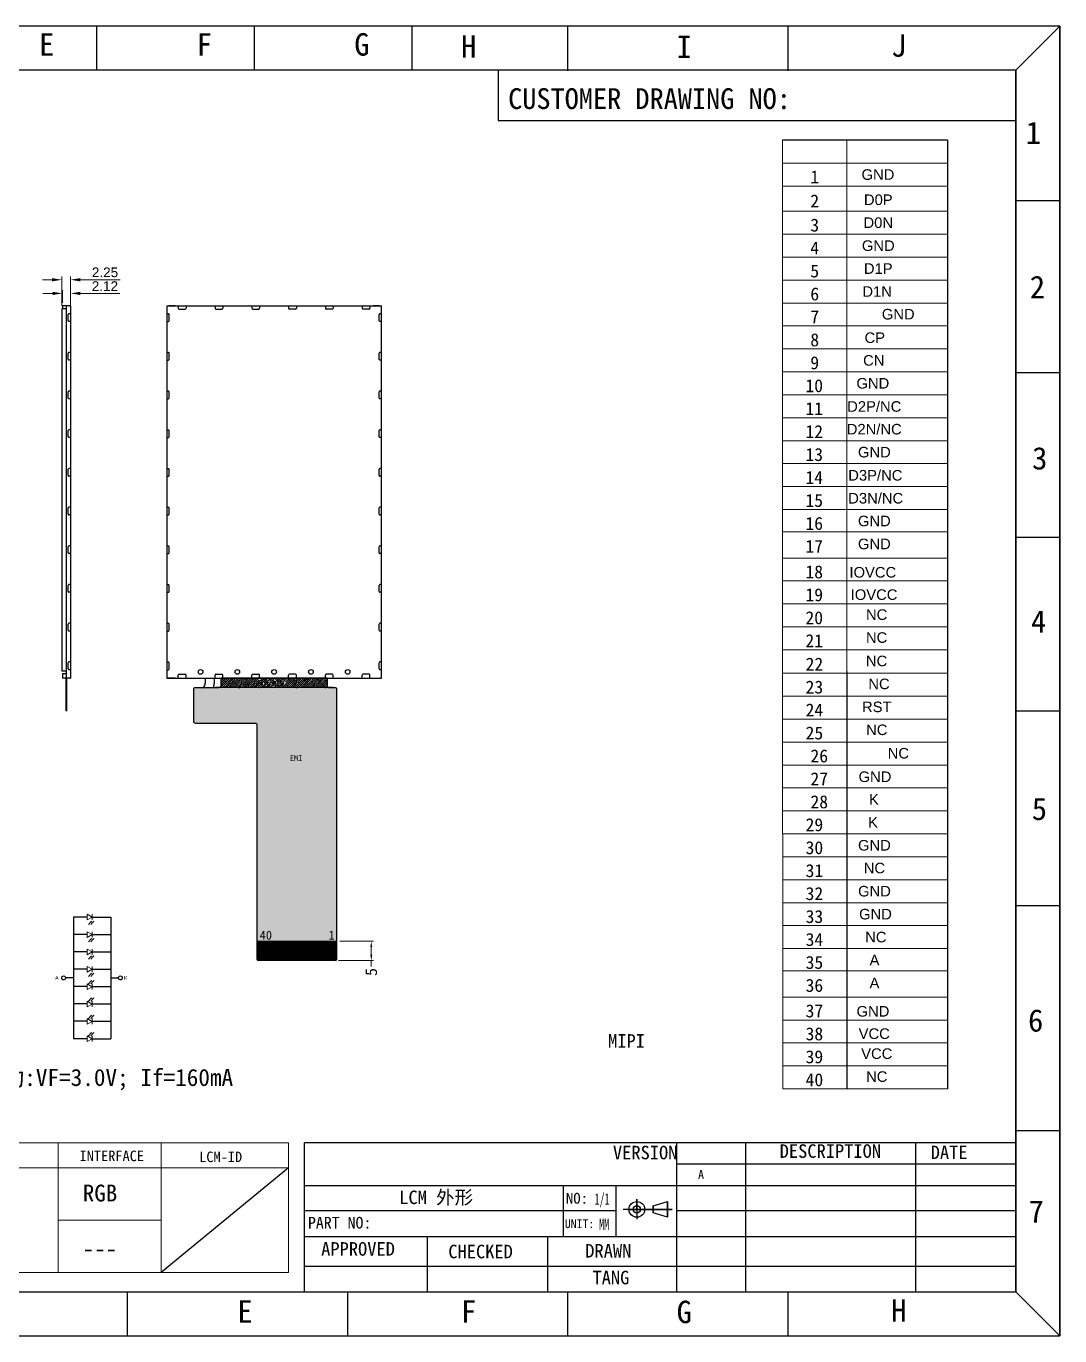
# Model space of a CAD drawing. Header units: millimetres. Extents: x 41784 to 43191, y -4854 to -4504.
# Drawn here: x 42456.4 to 42723.3, y -4846.4 to -4508 of the extents above; entities that cross this region are included whole.
import ezdxf
from ezdxf.enums import TextEntityAlignment as Align

# ---------------------------------------------------------------- set-up
doc = ezdxf.new("R2010")
doc.units = ezdxf.units.MM
doc.header["$MEASUREMENT"] = 0
doc.header["$PDMODE"] = 3
doc.header["$PDSIZE"] = 0.3125
doc.linetypes.add('PHANTOM', pattern=[30.1625, 19.05, -1.5875, 3.175, -1.5875, 3.175, -1.5875])
doc.layers.get('0').update_dxf_attribs({"linetype": 'CONTINUOUS'})
doc.layers.get('Defpoints').update_dxf_attribs({"linetype": 'CONTINUOUS'})
for name, color, linetype in [('DEFAULT_3', 7, 'PHANTOM'), ('FPC', 3, 'CONTINUOUS'), ('Frame', 7, 'CONTINUOUS'), ('ITO', 3, 'CONTINUOUS'), ('LCD-FPC', 30, 'CONTINUOUS')]:
    doc.layers.add(name, color=color, linetype=linetype)
doc.layers.add('DIM', color=4, linetype='CONTINUOUS', lineweight=9)
doc.layers.add('DIM（标注）', color=3, linetype='CONTINUOUS', lineweight=9)
doc.styles.add('Arial', font='arial.ttf', dxfattribs={"height": 2.5})
doc.styles.add('CH', font='', dxfattribs={"height": 2})
doc.styles.get("Standard").update_dxf_attribs({"font": 'simhei.ttf', "height": 3})
doc.styles.add('style2', font='')
doc.styles.add('TXT', font='txt.shx', dxfattribs={"bigfont": 'gbcbig.shx'})
doc.styles.add('宋体', font='', dxfattribs={"height": 3})
doc.styles.add('黑体', font='simhei.ttf', dxfattribs={"width": 0.9})
doc.styles.get('CH').set_extended_font_data('SimSun')
doc.styles.get('style2').set_extended_font_data('SimSun')
doc.styles.get('宋体').set_extended_font_data('SimSun')
doc.dimstyles.new('1.4', dxfattribs={"dimtxt": 2, "dimasz": 1.5, "dimexe": 0.6, "dimexo": 0.8, "dimtad": 0, "dimzin": 9, "dimdsep": 46, "dimtxsty": 'TXT', "dimcen": 0.5, "dimclrd": 3, "dimclre": 3, "dimclrt": 4, "dimazin": 2, "dimtfac": 1, "dimtmove": 0, "dimatfit": 3, "dimfxl": 1, "dimlwd": 13, "dimlwe": 5, "dimarcsym": 0})
doc.dimstyles.new('ISO-25$0', dxfattribs={"dimtxt": 5, "dimasz": 2.5, "dimexe": 0.8, "dimexo": 0.8, "dimtad": 1, "dimzin": 1, "dimdsep": 46, "dimtxsty": 'Arial', "dimcen": 0, "dimclrd": 256, "dimclre": 256, "dimadec": 0, "dimazin": 0, "dimtfac": 1, "dimtofl": 0, "dimtmove": 0, "dimatfit": 3, "dimfxl": 1, "dimtolj": 1, "dimlwd": 13, "dimlwe": 13, "dimarcsym": 0})

# ---------------------------------------------------------------- blocks, each defined once
blk = doc.blocks.new('*D255')
at = {"lineweight": 13}
for p, q in [((42463.22, -4577.06), (42460.72, -4577.06)), ((42465.72, -4579.51), (42465.72, -4576.26)), ((42467.84, -4579.51), (42467.84, -4576.26)), ((42470.34, -4577.06), (42480.6, -4577.06))]:
    blk.add_line(p, q, dxfattribs=at)
for points in [[(42463.22, -4576.65), (42463.22, -4577.48), (42465.72, -4577.06)], [(42470.34, -4576.65), (42470.34, -4577.48), (42467.84, -4577.06)]]:
    blk.add_solid(points)
at = {"layer": 'Defpoints', "color": 0}
for p in [(42467.84, -4577.06), (42465.72, -4580.31), (42467.84, -4580.31)]:
    blk.add_point(p, dxfattribs=at)
at = {"color": 0, "insert": (42476.72, -4575.18), "char_height": 2.5, "attachment_point": 5, "style": 'Arial'}
blk.add_mtext('\\A1;2.12', dxfattribs=at)
blk = doc.blocks.new('*D256')
at = {"lineweight": 13}
for p, q in [((42463.09, -4573.53), (42460.59, -4573.53)), ((42465.59, -4580.25), (42465.59, -4572.73)), ((42467.84, -4580.25), (42467.84, -4572.73)), ((42470.34, -4573.53), (42480.64, -4573.53))]:
    blk.add_line(p, q, dxfattribs=at)
for points in [[(42463.09, -4573.12), (42463.09, -4573.95), (42465.59, -4573.53)], [(42470.34, -4573.12), (42470.34, -4573.95), (42467.84, -4573.53)]]:
    blk.add_solid(points)
at = {"layer": 'Defpoints', "color": 0}
for p in [(42467.84, -4573.53), (42465.59, -4581.05), (42467.84, -4581.05)]:
    blk.add_point(p, dxfattribs=at)
at = {"color": 0, "insert": (42476.74, -4571.63), "char_height": 2.5, "attachment_point": 5, "style": 'Arial'}
blk.add_mtext('\\A1;2.25', dxfattribs=at)
blk = doc.blocks.new('*D259')
at = {"layer": 'Defpoints', "color": 0}
for p in [(42536.57, -4744.48), (42536.27, -4749.48), (42545.51, -4749.48)]:
    blk.add_point(p, dxfattribs=at)
at = {"layer": 'DIM（标注）', "color": 3, "lineweight": 5}
for p, q in [((42537.37, -4744.48), (42546.11, -4744.48)), ((42537.07, -4749.48), (42546.11, -4749.48))]:
    blk.add_line(p, q, dxfattribs=at)
at = {"layer": 'DIM（标注）', "color": 3, "lineweight": 13}
for p, q in [((42545.51, -4745.98), (42545.51, -4747.98)), ((42545.51, -4749.48), (42545.51, -4750.98))]:
    blk.add_line(p, q, dxfattribs=at)
at = {"layer": 'DIM（标注）', "color": 3}
for points in [[(42545.26, -4745.98), (42545.76, -4745.98), (42545.51, -4744.48)], [(42545.26, -4747.98), (42545.76, -4747.98), (42545.51, -4749.48)]]:
    blk.add_solid(points, dxfattribs=at)
at = {"layer": 'DIM（标注）', "color": 4, "insert": (42545.51, -4752.42), "char_height": 3, "attachment_point": 5, "rotation": 90, "style": '宋体'}
blk.add_mtext('5', dxfattribs=at)

msp = doc.modelspace()

# ---------------------------------------------------------------- hatches: boundary and pattern name
at = {"layer": 'DIM（标注）', "true_color": 0x939598}
h = msp.add_hatch(dxfattribs=at)
h.set_pattern_fill('ANSI31', color=252)
h.set_pattern_definition([(45, (37805.03124, -4074.40913), (-0.0883883476, 0.0883883476), [])])
h.paths.add_polyline_path([(42516.067, -4744.482), (42516.067, -4749.182, 0.4142136), (42516.367, -4749.482), (42531.267, -4749.482), (42536.267, -4749.482, 0.4142136), (42536.567, -4749.182), (42536.567, -4744.482)])
at = {"layer": 'ITO'}
h = msp.add_hatch(dxfattribs=at)
h.set_pattern_fill('ANSI35', color=256, scale=3, style=0)
h.set_pattern_definition([(45, (34680.3952, -3266.73634), (-0.530330086, 0.530330086), []), (45, (34680.92556, -3266.73634), (-0.530330086, 0.530330086), [0.9375, -0.1875, 0, -0.1875])])
h.paths.add_polyline_path([(42506.73, -4676.507), (42506.73, -4678.382, -0.4142136), (42506.23, -4678.882), (42534.493, -4678.882, -0.4142136), (42534.093, -4678.482), (42534.093, -4676.507)])
h.paths.add_polyline_path([(42516.297, -4679.237), (42523.755, -4679.237), (42523.755, -4676.279), (42516.297, -4676.279)], flags=9)
at = {"layer": 'ITO', "true_color": 0x939598}
h = msp.add_hatch(dxfattribs=at)
h.set_pattern_fill('ANSI33', color=252, scale=3, style=0)
h.set_pattern_definition([(45, (34680.3952, -3266.73634), (-0.530330086, 0.530330086), []), (45, (34680.92556, -3266.73634), (-0.530330086, 0.530330086), [0.375, -0.1875])])
h.paths.add_polyline_path([(42516.067, -4749.182, 0.4142136), (42516.367, -4749.482), (42536.267, -4749.482, 0.4142136), (42536.567, -4749.182), (42536.567, -4679.282, 0.4142136), (42536.167, -4678.882), (42534.493, -4678.882), (42505.167, -4678.882), (42500.157, -4678.882, 0.4142136), (42499.657, -4679.382), (42499.657, -4687.682, 0.4142136), (42500.157, -4688.182), (42515.667, -4688.182, -0.4142136), (42516.067, -4688.582)])
h.paths.add_polyline_path([(42524.129, -4698.269), (42528.086, -4698.269), (42528.086, -4696.108), (42524.129, -4696.108)], flags=24)
h.paths.add_polyline_path([(42516.121, -4744.666), (42520.622, -4744.666), (42520.622, -4741.154), (42516.121, -4741.154)], flags=24)
h.paths.add_polyline_path([(42533.937, -4744.627), (42536.72, -4744.627), (42536.72, -4741.271), (42533.937, -4741.271)], flags=9)

# ---------------------------------------------------------------- linework, layer by layer
at = {"color": 0}
for p, q in [((42723.337, -4508.012), (42259.687, -4508.012)), ((42596.232, -4508.012), (42596.232, -4519.533)), ((42653.126, -4508.012), (42653.126, -4519.533)), ((42711.958, -4519.391), (42723.337, -4508.012)), ((42723.337, -4508.012), (42711.958, -4519.391)), ((42723.337, -4508.012), (42723.337, -4846.439)), ((42711.958, -4519.391), (42271.066, -4519.391)), ((42711.958, -4835.06), (42711.958, -4519.391)), ((42711.958, -4519.391), (42711.958, -4835.06)), ((42723.337, -4553.138), (42711.958, -4553.138)), ((42723.337, -4597.626), (42711.958, -4597.626)), ((42723.337, -4640.121), (42711.958, -4640.121)), ((42723.337, -4685.052), (42711.958, -4685.052)), ((42723.337, -4735.357), (42711.958, -4735.357)), ((42711.958, -4793.378), (42723.337, -4793.378)), ((42528.265, -4835.031), (42528.265, -4796.561)), ((42711.958, -4796.561), (42528.265, -4796.561)), ((42624.311, -4796.561), (42624.311, -4835.031)), ((42642.141, -4796.561), (42642.141, -4835.031)), ((42686.16, -4835.031), (42686.16, -4796.561)), ((42711.958, -4802.072), (42624.311, -4802.072)), ((42528.265, -4807.571), (42711.958, -4807.571)), ((42595.054, -4807.574), (42595.054, -4820.776)), ((42608.746, -4820.776), (42608.746, -4807.574)), ((42608.746, -4814.175), (42528.265, -4814.175)), ((42711.958, -4814.175), (42624.311, -4814.175)), ((42528.265, -4820.776), (42711.958, -4820.776)), ((42560.04, -4835.031), (42560.04, -4820.776)), ((42591.124, -4835.031), (42591.124, -4820.776)), ((42528.265, -4828.414), (42711.958, -4828.414)), ((42271.066, -4835.06), (42711.958, -4835.06)), ((42482.444, -4835.06), (42482.444, -4846.439)), ((42539.338, -4835.06), (42539.338, -4846.439)), ((42596.232, -4835.06), (42596.232, -4846.439)), ((42653.126, -4835.06), (42653.126, -4846.439)), ((42723.337, -4846.439), (42711.958, -4835.06)), ((42711.958, -4835.06), (42723.337, -4846.439)), ((42259.687, -4846.439), (42723.337, -4846.439))]:
    msp.add_line(p, q, dxfattribs=at)
at = {"color": 0, "linetype": 'ByBlock'}
for p, q in [((42474.55, -4508.012), (42474.55, -4519.391)), ((42515.247, -4508.012), (42515.247, -4519.391)), ((42555.944, -4508.012), (42555.944, -4519.391))]:
    msp.add_line(p, q, dxfattribs=at)
at = {"linetype": 'ByBlock'}
for p, q in [((42723.337, -4846.439), (42723.337, -4508.012)), ((42524.107, -4803.044), (42491.278, -4830.121))]:
    msp.add_line(p, q, dxfattribs=at)
at = {"color": 3}
for p, q in [((42466.687, -4581.054), (42465.587, -4581.054)), ((42465.587, -4581.054), (42465.587, -4674.556)), ((42465.587, -4674.556), (42466.687, -4674.556)), ((42614.105, -4811.14), (42614.105, -4816.281)), ((42614.105, -4813.766), (42614.105, -4811.14)), ((42618.294, -4812.871), (42622.002, -4811.742)), ((42618.294, -4812.871), (42622.002, -4811.742)), ((42622.002, -4815.79), (42622.002, -4811.742)), ((42622.002, -4811.742), (42622.002, -4815.79)), ((42622.002, -4811.975), (42622.002, -4815.557)), ((42622.002, -4811.975), (42622.002, -4815.79)), ((42623.187, -4813.766), (42610.549, -4813.766)), ((42611.649, -4813.766), (42623.187, -4813.766)), ((42618.294, -4812.871), (42618.294, -4814.662)), ((42618.294, -4814.662), (42618.294, -4812.871)), ((42618.294, -4814.662), (42618.294, -4812.871)), ((42622.002, -4815.79), (42618.294, -4814.662)), ((42622.002, -4815.79), (42618.294, -4814.662))]:
    msp.add_line(p, q, dxfattribs=at)
at = {"color": 7, "linetype": 'Continuous'}
msp.add_line((42547.637, -4580.312), (42545.987, -4580.312), dxfattribs=at)
for p, q in [((42494.847, -4676.482), (42492.697, -4676.482)), ((42528.265, -4835.031), (42528.265, -4796.561))]:
    msp.add_line(p, q)
at = {"color": 0, "linetype": 'Continuous'}
for p, q in [((42502.697, -4677.473), (42502.697, -4676.482)), ((42502.697, -4677.473), (42502.697, -4676.482)), ((42504.997, -4677.473), (42504.997, -4676.482)), ((42504.997, -4677.473), (42504.997, -4676.482))]:
    msp.add_line(p, q, dxfattribs=at)
at = {"color": 2, "linetype": 'Continuous'}
for p, q in [((42502.697, -4677.473), (42502.697, -4676.482)), ((42504.997, -4677.473), (42504.997, -4676.482))]:
    msp.add_line(p, q, dxfattribs=at)
at = {"color": 1}
for p, q in [((42468.615, -4738.253), (42468.615, -4769.655)), ((42472.127, -4738.253), (42468.615, -4738.253)), ((42473.461, -4738.253), (42478.229, -4738.253)), ((42478.229, -4738.253), (42478.229, -4769.655)), ((42472.127, -4742.739), (42468.615, -4742.739)), ((42473.461, -4742.739), (42478.229, -4742.739)), ((42472.127, -4747.225), (42468.615, -4747.225)), ((42473.461, -4747.225), (42478.229, -4747.225)), ((42468.615, -4753.954), (42466.548, -4753.954)), ((42472.127, -4751.711), (42468.615, -4751.711)), ((42473.461, -4751.711), (42478.229, -4751.711)), ((42478.229, -4753.954), (42480.211, -4753.954)), ((42472.127, -4756.197), (42468.615, -4756.197)), ((42473.386, -4756.197), (42478.229, -4756.197)), ((42472.127, -4760.683), (42468.615, -4760.683)), ((42473.422, -4760.683), (42478.229, -4760.683)), ((42472.127, -4765.169), (42468.615, -4765.169)), ((42473.422, -4765.169), (42478.229, -4765.169)), ((42472.127, -4769.655), (42468.615, -4769.655)), ((42473.422, -4769.655), (42478.229, -4769.655))]:
    msp.add_line(p, q, dxfattribs=at)
at = {"color": 0}
msp.add_lwpolyline([(42711.958, -4519.391), (42578.321, -4519.391), (42578.321, -4532.401), (42711.958, -4532.401)], close=True, dxfattribs=at)
at = {"color": 7, "lineweight": 0}
msp.add_lwpolyline([(42711.958, -4548.175), (42711.958, -4720.279)], dxfattribs=at)
at = {"color": 1, "lineweight": 5}
for points in [[(42472.127, -4737.522), (42472.127, -4738.985)], [(42473.422, -4738.274), (42472.127, -4737.522)], [(42473.422, -4737.522), (42473.422, -4738.985)], [(42473.422, -4738.274), (42472.127, -4738.985)], [(42473.088, -4739.46), (42472.461, -4740.129)], [(42473.088, -4739.46), (42473.255, -4739.293), (42473.13, -4739.544), (42473.088, -4739.46), (42473.255, -4739.293)], [(42473.673, -4739.46), (42473.088, -4740.129)], [(42473.673, -4739.46), (42473.84, -4739.293), (42473.757, -4739.544), (42473.673, -4739.46), (42473.84, -4739.293)], [(42472.127, -4742.008), (42472.127, -4743.471)], [(42473.422, -4742.76), (42472.127, -4742.008)], [(42473.422, -4742.76), (42472.127, -4743.471)], [(42473.088, -4743.946), (42472.461, -4744.615)], [(42473.088, -4743.946), (42473.255, -4743.779), (42473.13, -4744.03), (42473.088, -4743.946), (42473.255, -4743.779)], [(42473.673, -4743.946), (42473.088, -4744.615)], [(42473.422, -4742.008), (42473.422, -4743.471)], [(42473.673, -4743.946), (42473.84, -4743.779), (42473.757, -4744.03), (42473.673, -4743.946), (42473.84, -4743.779)], [(42472.127, -4746.494), (42472.127, -4747.957)], [(42473.422, -4747.246), (42472.127, -4746.494)], [(42473.422, -4747.246), (42472.127, -4747.957)], [(42473.422, -4746.494), (42473.422, -4747.957)], [(42472.127, -4750.98), (42472.127, -4752.442)], [(42473.422, -4751.732), (42472.127, -4750.98)], [(42473.088, -4748.432), (42472.461, -4749.101)], [(42473.088, -4748.432), (42473.255, -4748.265), (42473.13, -4748.516), (42473.088, -4748.432), (42473.255, -4748.265)], [(42473.673, -4748.432), (42473.088, -4749.101)], [(42473.422, -4750.98), (42473.422, -4752.442)], [(42473.673, -4748.432), (42473.84, -4748.265), (42473.757, -4748.516), (42473.673, -4748.432), (42473.84, -4748.265)], [(42473.422, -4751.732), (42472.127, -4752.442)], [(42473.088, -4752.918), (42472.461, -4753.587)], [(42473.088, -4754.797), (42472.461, -4755.466)], [(42473.088, -4752.918), (42473.255, -4752.751), (42473.13, -4753.002), (42473.088, -4752.918), (42473.255, -4752.751)], [(42473.673, -4752.918), (42473.088, -4753.587)], [(42473.088, -4754.797), (42473.255, -4754.63), (42473.13, -4754.88), (42473.088, -4754.797), (42473.255, -4754.63)], [(42473.673, -4754.797), (42473.088, -4755.466)], [(42473.673, -4752.918), (42473.84, -4752.751), (42473.757, -4753.002), (42473.673, -4752.918), (42473.84, -4752.751)], [(42473.673, -4754.797), (42473.84, -4754.63), (42473.757, -4754.88), (42473.673, -4754.797), (42473.84, -4754.63)], [(42472.127, -4755.466), (42472.127, -4756.928)], [(42473.422, -4756.218), (42472.127, -4755.466)], [(42473.422, -4756.218), (42472.127, -4756.928)], [(42473.422, -4755.466), (42473.422, -4756.928)], [(42472.127, -4759.952), (42472.127, -4761.414)], [(42473.422, -4760.704), (42472.127, -4759.952)], [(42473.422, -4760.704), (42472.127, -4761.414)], [(42473.088, -4759.283), (42472.461, -4759.952)], [(42473.088, -4759.283), (42473.255, -4759.116), (42473.13, -4759.366), (42473.088, -4759.283), (42473.255, -4759.116)], [(42473.673, -4759.283), (42473.088, -4759.952)], [(42473.422, -4759.952), (42473.422, -4761.414)], [(42473.673, -4759.283), (42473.84, -4759.116), (42473.757, -4759.366), (42473.673, -4759.283), (42473.84, -4759.116)], [(42472.127, -4764.437), (42472.127, -4765.9)], [(42473.422, -4765.19), (42472.127, -4764.437)], [(42473.088, -4763.769), (42472.461, -4764.437)], [(42473.088, -4763.769), (42473.255, -4763.602), (42473.13, -4763.852), (42473.088, -4763.769), (42473.255, -4763.602)], [(42473.673, -4763.769), (42473.088, -4764.437)], [(42473.422, -4764.437), (42473.422, -4765.9)], [(42473.673, -4763.769), (42473.84, -4763.602), (42473.757, -4763.852), (42473.673, -4763.769), (42473.84, -4763.602)], [(42473.422, -4765.19), (42472.127, -4765.9)], [(42473.088, -4768.255), (42472.461, -4768.923)], [(42473.088, -4768.255), (42473.255, -4768.088), (42473.13, -4768.338), (42473.088, -4768.255), (42473.255, -4768.088)], [(42473.673, -4768.255), (42473.088, -4768.923)], [(42473.673, -4768.255), (42473.84, -4768.088), (42473.757, -4768.338), (42473.673, -4768.255), (42473.84, -4768.088)], [(42472.127, -4768.923), (42472.127, -4770.386)], [(42473.422, -4769.676), (42472.127, -4768.923)], [(42473.422, -4769.676), (42472.127, -4770.386)], [(42473.422, -4768.923), (42473.422, -4770.386)]]:
    msp.add_lwpolyline(points, dxfattribs=at)
at = {"color": 1}
for centre in [(42466.048, -4753.954), (42480.711, -4753.954)]:
    msp.add_circle(centre, 0.5, dxfattribs=at)
at = {"color": 3}
for radius in [2.024, 0.959]:
    msp.add_circle((42614.105, -4813.766), radius, dxfattribs=at)
at = {"color": 2}
for radius, start, end in [(2, 308.265, 0), (2, 329.68401, 0), (2, 329.68401, 0), (4.3, 340.86379, 0), (4.3, 346.42065, 360), (4.3, 346.42065, 360)]:
    msp.add_arc((42500.697, -4677.473), radius, start, end, dxfattribs=at)
at = {"color": 0}
for radius, start, end in [(2, 308.265, 0), (2, 329.68401, 0), (2, 329.68401, 0), (4.3, 340.86379, 0), (4.3, 346.42065, 360), (4.3, 346.42065, 360)]:
    msp.add_arc((42500.697, -4677.473), radius, start, end, dxfattribs=at)
at = {"layer": 'DEFAULT_3', "color": 7, "linetype": 'ByBlock'}
for p, q in [((42465.717, -4580.312), (42465.717, -4580.982)), ((42465.717, -4675.282), (42465.717, -4676.482))]:
    msp.add_line(p, q, dxfattribs=at)
at = {"layer": 'DEFAULT_3', "linetype": 'ByBlock'}
for p, q in [((42467.657, -4580.312), (42465.717, -4580.312)), ((42465.717, -4580.982), (42466.687, -4580.982)), ((42465.717, -4675.282), (42466.687, -4675.282)), ((42467.657, -4676.482), (42465.717, -4676.482))]:
    msp.add_line(p, q, dxfattribs=at)
at = {"layer": 'DEFAULT_3', "color": 5, "linetype": 'ByBlock'}
for p, q in [((42466.687, -4580.312), (42466.687, -4676.482)), ((42467.657, -4580.312), (42467.837, -4580.312)), ((42467.837, -4580.312), (42467.837, -4676.482)), ((42492.697, -4580.312), (42492.697, -4676.482)), ((42492.697, -4580.312), (42548.137, -4580.312)), ((42494.847, -4580.312), (42493.197, -4580.312)), ((42548.137, -4676.482), (42548.137, -4580.312)), ((42467.657, -4676.482), (42467.837, -4676.482)), ((42492.697, -4676.482), (42548.137, -4676.482))]:
    msp.add_line(p, q, dxfattribs=at)
at = {"layer": 'DEFAULT_3', "color": 2, "linetype": 'ByBlock'}
for p, q in [((42495.667, -4580.312), (42495.667, -4580.912)), ((42495.867, -4581.112), (42497.467, -4581.112)), ((42497.667, -4580.312), (42497.667, -4580.912)), ((42505.167, -4580.312), (42505.167, -4580.912)), ((42505.367, -4581.112), (42506.967, -4581.112)), ((42507.167, -4580.312), (42507.167, -4580.912)), ((42514.667, -4580.312), (42514.667, -4580.912)), ((42514.867, -4581.112), (42516.467, -4581.112)), ((42516.667, -4580.312), (42516.667, -4580.912)), ((42524.167, -4580.312), (42524.167, -4580.912)), ((42525.967, -4581.112), (42524.367, -4581.112)), ((42526.167, -4580.312), (42526.167, -4580.912)), ((42533.667, -4580.312), (42533.667, -4580.912)), ((42535.467, -4581.112), (42533.867, -4581.112)), ((42535.667, -4580.312), (42535.667, -4580.912)), ((42543.167, -4580.312), (42543.167, -4580.912)), ((42544.967, -4581.112), (42543.367, -4581.112)), ((42545.167, -4580.312), (42545.167, -4580.912)), ((42467.237, -4584.112), (42467.237, -4582.512)), ((42467.837, -4582.312), (42467.437, -4582.312)), ((42467.837, -4584.312), (42467.437, -4584.312)), ((42492.697, -4582.312), (42493.097, -4582.312)), ((42492.697, -4584.312), (42493.097, -4584.312)), ((42493.297, -4584.112), (42493.297, -4582.512)), ((42547.537, -4584.112), (42547.537, -4582.512)), ((42548.137, -4582.312), (42547.737, -4582.312)), ((42548.137, -4584.312), (42547.737, -4584.312)), ((42467.837, -4592.312), (42467.437, -4592.312)), ((42492.697, -4592.312), (42493.097, -4592.312)), ((42548.137, -4592.312), (42547.737, -4592.312)), ((42467.237, -4594.112), (42467.237, -4592.512)), ((42467.837, -4594.312), (42467.437, -4594.312)), ((42492.697, -4594.312), (42493.097, -4594.312)), ((42493.297, -4594.112), (42493.297, -4592.512)), ((42547.537, -4594.112), (42547.537, -4592.512)), ((42548.137, -4594.312), (42547.737, -4594.312)), ((42467.237, -4604.112), (42467.237, -4602.512)), ((42467.837, -4602.312), (42467.437, -4602.312)), ((42492.697, -4602.312), (42493.097, -4602.312)), ((42493.297, -4604.112), (42493.297, -4602.512)), ((42547.537, -4604.112), (42547.537, -4602.512)), ((42548.137, -4602.312), (42547.737, -4602.312)), ((42467.837, -4604.312), (42467.437, -4604.312)), ((42492.697, -4604.312), (42493.097, -4604.312)), ((42548.137, -4604.312), (42547.737, -4604.312)), ((42467.237, -4614.112), (42467.237, -4612.512)), ((42467.837, -4612.312), (42467.437, -4612.312)), ((42492.697, -4612.312), (42493.097, -4612.312)), ((42493.297, -4614.112), (42493.297, -4612.512)), ((42547.537, -4614.112), (42547.537, -4612.512)), ((42548.137, -4612.312), (42547.737, -4612.312)), ((42467.837, -4614.312), (42467.437, -4614.312)), ((42492.697, -4614.312), (42493.097, -4614.312)), ((42548.137, -4614.312), (42547.737, -4614.312)), ((42467.237, -4624.112), (42467.237, -4622.512)), ((42467.837, -4622.312), (42467.437, -4622.312)), ((42492.697, -4622.312), (42493.097, -4622.312)), ((42493.297, -4624.112), (42493.297, -4622.512)), ((42547.537, -4624.112), (42547.537, -4622.512)), ((42548.137, -4622.312), (42547.737, -4622.312)), ((42467.837, -4624.312), (42467.437, -4624.312)), ((42492.697, -4624.312), (42493.097, -4624.312)), ((42548.137, -4624.312), (42547.737, -4624.312)), ((42467.237, -4634.112), (42467.237, -4632.512)), ((42467.837, -4632.312), (42467.437, -4632.312)), ((42492.697, -4632.312), (42493.097, -4632.312)), ((42493.297, -4634.112), (42493.297, -4632.512)), ((42547.537, -4634.112), (42547.537, -4632.512)), ((42548.137, -4632.312), (42547.737, -4632.312)), ((42467.837, -4634.312), (42467.437, -4634.312)), ((42492.697, -4634.312), (42493.097, -4634.312)), ((42548.137, -4634.312), (42547.737, -4634.312)), ((42467.237, -4644.112), (42467.237, -4642.512)), ((42467.837, -4642.312), (42467.437, -4642.312)), ((42492.697, -4642.312), (42493.097, -4642.312)), ((42493.297, -4644.112), (42493.297, -4642.512)), ((42547.537, -4644.112), (42547.537, -4642.512)), ((42548.137, -4642.312), (42547.737, -4642.312)), ((42467.837, -4644.312), (42467.437, -4644.312)), ((42492.697, -4644.312), (42493.097, -4644.312)), ((42548.137, -4644.312), (42547.737, -4644.312)), ((42467.237, -4654.112), (42467.237, -4652.512)), ((42467.837, -4652.312), (42467.437, -4652.312)), ((42492.697, -4652.312), (42493.097, -4652.312)), ((42493.297, -4654.112), (42493.297, -4652.512)), ((42547.537, -4654.112), (42547.537, -4652.512)), ((42548.137, -4652.312), (42547.737, -4652.312)), ((42467.837, -4654.312), (42467.437, -4654.312)), ((42492.697, -4654.312), (42493.097, -4654.312)), ((42548.137, -4654.312), (42547.737, -4654.312)), ((42467.237, -4664.112), (42467.237, -4662.512)), ((42467.837, -4662.312), (42467.437, -4662.312)), ((42492.697, -4662.312), (42493.097, -4662.312)), ((42493.297, -4664.112), (42493.297, -4662.512)), ((42547.537, -4664.112), (42547.537, -4662.512)), ((42548.137, -4662.312), (42547.737, -4662.312)), ((42467.837, -4664.312), (42467.437, -4664.312)), ((42492.697, -4664.312), (42493.097, -4664.312)), ((42548.137, -4664.312), (42547.737, -4664.312)), ((42467.237, -4674.112), (42467.237, -4672.512)), ((42467.837, -4672.312), (42467.437, -4672.312)), ((42492.697, -4672.312), (42493.097, -4672.312)), ((42493.297, -4674.112), (42493.297, -4672.512)), ((42547.537, -4674.112), (42547.537, -4672.512)), ((42548.137, -4672.312), (42547.737, -4672.312)), ((42467.837, -4674.312), (42467.437, -4674.312)), ((42492.697, -4674.312), (42493.097, -4674.312)), ((42495.667, -4676.482), (42495.667, -4675.682)), ((42495.867, -4675.482), (42497.467, -4675.482)), ((42497.667, -4676.482), (42497.667, -4675.682)), ((42505.167, -4676.482), (42505.167, -4675.682)), ((42505.367, -4675.482), (42506.967, -4675.482)), ((42507.167, -4676.482), (42507.167, -4675.682)), ((42514.667, -4676.482), (42514.667, -4675.682)), ((42514.867, -4675.482), (42516.467, -4675.482)), ((42516.667, -4676.482), (42516.667, -4675.682)), ((42524.167, -4676.482), (42524.167, -4675.682)), ((42525.967, -4675.482), (42524.367, -4675.482)), ((42526.167, -4676.482), (42526.167, -4675.682)), ((42533.667, -4676.482), (42533.667, -4675.682)), ((42535.467, -4675.482), (42533.867, -4675.482)), ((42535.667, -4676.482), (42535.667, -4675.682)), ((42543.167, -4676.482), (42543.167, -4675.682)), ((42544.967, -4675.482), (42543.367, -4675.482)), ((42545.167, -4676.482), (42545.167, -4675.682)), ((42548.137, -4674.312), (42547.737, -4674.312))]:
    msp.add_line(p, q, dxfattribs=at)
for centre in [(42501.417, -4674.882), (42510.917, -4674.882), (42520.417, -4674.882), (42529.917, -4674.882), (42539.417, -4674.882)]:
    msp.add_circle(centre, 0.6, dxfattribs=at)
for centre, start, end in [((42495.867, -4580.912), 180, 270), ((42497.467, -4580.912), 270, 0), ((42505.367, -4580.912), 180, 270), ((42506.967, -4580.912), 270, 0), ((42514.867, -4580.912), 180, 270), ((42516.467, -4580.912), 270, 0), ((42524.367, -4580.912), 180, 270), ((42525.967, -4580.912), 270, 0), ((42533.867, -4580.912), 180, 270), ((42535.467, -4580.912), 270, 0), ((42543.367, -4580.912), 180, 270), ((42544.967, -4580.912), 270, 0), ((42467.437, -4582.512), 90, 180), ((42467.437, -4584.112), 180, 270), ((42493.097, -4582.512), 0, 90), ((42493.097, -4584.112), 270, 0), ((42547.737, -4582.512), 90, 180), ((42547.737, -4584.112), 180, 270), ((42467.437, -4592.512), 90, 180), ((42493.097, -4592.512), 0, 90), ((42547.737, -4592.512), 90, 180), ((42467.437, -4594.112), 180, 270), ((42493.097, -4594.112), 270, 0), ((42547.737, -4594.112), 180, 270), ((42467.437, -4602.512), 90, 180), ((42493.097, -4602.512), 0, 90), ((42547.737, -4602.512), 90, 180), ((42467.437, -4604.112), 180, 270), ((42493.097, -4604.112), 270, 0), ((42547.737, -4604.112), 180, 270), ((42467.437, -4612.512), 90, 180), ((42493.097, -4612.512), 0, 90), ((42547.737, -4612.512), 90, 180), ((42467.437, -4614.112), 180, 270), ((42493.097, -4614.112), 270, 0), ((42547.737, -4614.112), 180, 270), ((42467.437, -4622.512), 90, 180), ((42493.097, -4622.512), 0, 90), ((42547.737, -4622.512), 90, 180), ((42467.437, -4624.112), 180, 270), ((42493.097, -4624.112), 270, 0), ((42547.737, -4624.112), 180, 270), ((42467.437, -4632.512), 90, 180), ((42493.097, -4632.512), 0, 90), ((42547.737, -4632.512), 90, 180), ((42467.437, -4634.112), 180, 270), ((42493.097, -4634.112), 270, 0), ((42547.737, -4634.112), 180, 270), ((42467.437, -4642.512), 90, 180), ((42493.097, -4642.512), 0, 90), ((42547.737, -4642.512), 90, 180), ((42467.437, -4644.112), 180, 270), ((42493.097, -4644.112), 270, 0), ((42547.737, -4644.112), 180, 270), ((42467.437, -4652.512), 90, 180), ((42493.097, -4652.512), 0, 90), ((42547.737, -4652.512), 90, 180), ((42467.437, -4654.112), 180, 270), ((42493.097, -4654.112), 270, 0), ((42547.737, -4654.112), 180, 270), ((42467.437, -4662.512), 90, 180), ((42493.097, -4662.512), 0, 90), ((42547.737, -4662.512), 90, 180), ((42467.437, -4664.112), 180, 270), ((42493.097, -4664.112), 270, 0), ((42547.737, -4664.112), 180, 270), ((42467.437, -4672.512), 90, 180), ((42493.097, -4672.512), 0, 90), ((42547.737, -4672.512), 90, 180), ((42467.437, -4674.112), 180, 270), ((42493.097, -4674.112), 270, 0), ((42495.867, -4675.682), 90, 180), ((42497.467, -4675.682), 360, 90), ((42505.367, -4675.682), 90, 180), ((42506.967, -4675.682), 360, 90), ((42514.867, -4675.682), 90, 180), ((42516.467, -4675.682), 360, 90), ((42524.367, -4675.682), 90, 180), ((42525.967, -4675.682), 360, 90), ((42533.867, -4675.682), 90, 180), ((42535.467, -4675.682), 360, 90), ((42543.367, -4675.682), 90, 180), ((42544.967, -4675.682), 360, 90), ((42547.737, -4674.112), 180, 270)]:
    msp.add_arc(centre, 0.2, start, end, dxfattribs=at)
at = {"layer": 'DIM'}
for p, q in [((42413.407, -4796.536), (42524.107, -4796.536)), ((42464.612, -4796.536), (42464.612, -4830.121)), ((42491.278, -4796.536), (42491.278, -4830.121)), ((42524.107, -4830.121), (42524.107, -4796.536)), ((42413.407, -4803.044), (42491.278, -4803.044)), ((42491.278, -4803.044), (42524.107, -4803.044)), ((42464.612, -4816.598), (42491.278, -4816.598)), ((42413.407, -4830.121), (42524.107, -4830.121))]:
    msp.add_line(p, q, dxfattribs=at)
at = {"layer": 'DIM（标注）'}
msp.add_line((42516.067, -4744.482), (42536.567, -4744.482), dxfattribs=at)
at = {"layer": 'FPC'}
msp.add_line((42466.693, -4684.91), (42466.829, -4684.91), dxfattribs=at)
for points in [[(42466.693, -4684.91), (42466.695, -4676.482)], [(42466.829, -4676.482), (42466.829, -4684.91)]]:
    msp.add_lwpolyline(points, dxfattribs=at)
at = {"layer": 'FPC', "color": 30}
msp.add_lwpolyline([(42534.093, -4676.482), (42534.093, -4678.482, 0.4142136), (42534.493, -4678.882), (42536.167, -4678.882, -0.4142136), (42536.567, -4679.282), (42536.567, -4749.182, -0.4142136), (42536.267, -4749.482), (42516.367, -4749.482, -0.4142136), (42516.067, -4749.182), (42516.067, -4688.582, 0.4142136), (42515.667, -4688.182), (42500.157, -4688.182, -0.4142136), (42499.657, -4687.682), (42499.657, -4679.382, -0.4142136), (42500.157, -4678.882), (42506.23, -4678.882, 0.4142136), (42506.73, -4678.382), (42506.73, -4676.482)], format="xyb", dxfattribs=at)
at = {"layer": 'FPC', "color": 30, "true_color": 0xf26722}
msp.add_arc((42536.267, -4749.182), 0.3, 270, 0, dxfattribs=at)
msp.add_arc((42536.267, -4749.182), 0.3, 270, 0, dxfattribs=at)
msp.add_arc((42536.267, -4749.182), 0.3, 270, 0, dxfattribs=at)
msp.add_arc((42536.267, -4749.182), 0.3, 270, 0, dxfattribs=at)
msp.add_arc((42536.267, -4749.182), 0.3, 270, 0, dxfattribs=at)
msp.add_arc((42536.267, -4749.182), 0.3, 270, 0, dxfattribs=at)
msp.add_arc((42536.267, -4749.182), 0.3, 270, 0, dxfattribs=at)
msp.add_arc((42536.267, -4749.182), 0.3, 270, 0, dxfattribs=at)
at = {"layer": 'Frame', "color": 3, "lineweight": 13}
for p, q in [((42651.712, -4645.448), (42694.289, -4645.448)), ((42651.751, -4758.903), (42694.328, -4758.903))]:
    msp.add_line(p, q, dxfattribs=at)
for points in [[(42651.712, -4537.459), (42651.751, -4693.004)], [(42668.334, -4537.459), (42668.334, -4669.167)], [(42651.712, -4543.388), (42694.289, -4543.388)], [(42651.712, -4549.318), (42694.289, -4549.318)], [(42651.712, -4555.831), (42694.289, -4555.831)], [(42651.712, -4561.76), (42694.289, -4561.76)], [(42668.373, -4561.296), (42668.373, -4693.004)], [(42651.712, -4567.69), (42694.289, -4567.69)], [(42651.712, -4573.62), (42694.289, -4573.62)], [(42651.712, -4579.549), (42694.289, -4579.549)], [(42651.712, -4585.479), (42694.289, -4585.479)], [(42651.712, -4591.408), (42694.289, -4591.408)], [(42651.712, -4597.338), (42694.289, -4597.338)], [(42651.712, -4603.268), (42694.289, -4603.268)], [(42651.712, -4609.197), (42694.289, -4609.197)], [(42651.712, -4615.127), (42694.289, -4615.127)], [(42651.712, -4621.056), (42694.289, -4621.056)], [(42651.712, -4626.986), (42694.289, -4626.986)], [(42651.712, -4632.916), (42694.289, -4632.916)], [(42651.712, -4638.651), (42694.289, -4638.651)], [(42652.265, -4645.448), (42694.289, -4645.448)], [(42651.712, -4651.378), (42694.289, -4651.378)], [(42651.751, -4650.913), (42651.784, -4782.622)], [(42668.373, -4650.913), (42668.373, -4782.622)], [(42651.712, -4657.308), (42694.289, -4657.308)], [(42651.712, -4663.237), (42694.289, -4663.237)], [(42651.712, -4669.167), (42694.289, -4669.167)], [(42651.751, -4675.215), (42694.328, -4675.215)], [(42668.412, -4674.751), (42668.412, -4782.622)], [(42651.751, -4681.145), (42694.328, -4681.145)], [(42651.751, -4687.074), (42694.328, -4687.074)], [(42651.751, -4693.004), (42694.328, -4693.004)], [(42651.751, -4693.004), (42694.328, -4693.004)], [(42651.751, -4698.934), (42694.328, -4698.934)], [(42651.751, -4704.863), (42694.328, -4704.863)], [(42651.751, -4710.793), (42694.328, -4710.793)], [(42651.751, -4716.722), (42694.328, -4716.722)], [(42651.751, -4722.652), (42694.328, -4722.652)], [(42651.751, -4728.582), (42694.328, -4728.582)], [(42651.751, -4734.511), (42694.328, -4734.511)], [(42651.751, -4740.441), (42694.328, -4740.441)], [(42651.751, -4746.371), (42694.328, -4746.371)], [(42651.751, -4752.106), (42694.328, -4752.106)], [(42652.304, -4758.903), (42694.328, -4758.903)], [(42651.751, -4764.833), (42694.328, -4764.833)], [(42651.751, -4770.762), (42694.328, -4770.762)], [(42651.751, -4776.692), (42694.328, -4776.692)], [(42651.784, -4782.622), (42694.328, -4782.622)]]:
    msp.add_lwpolyline(points, dxfattribs=at)
at = {"layer": 'ITO'}
for p, q in [((42694.328, -4537.459), (42651.712, -4537.459)), ((42534.093, -4676.507), (42506.73, -4676.507)), ((42535.667, -4678.882), (42505.167, -4678.882))]:
    msp.add_line(p, q, dxfattribs=at)
at = {"layer": 'ITO', "color": 3}
for p, q in [((42694.328, -4537.459), (42694.328, -4693.004)), ((42694.366, -4650.913), (42694.366, -4782.622))]:
    msp.add_line(p, q, dxfattribs=at)
at = {"layer": 'LCD-FPC', "color": 20}
msp.add_arc((42536.267, -4749.182), 0.3, 270, 0, dxfattribs=at)
msp.add_arc((42536.267, -4749.182), 0.3, 270, 0, dxfattribs=at)
msp.add_arc((42536.267, -4749.182), 0.3, 270, 0, dxfattribs=at)
msp.add_arc((42536.267, -4749.182), 0.3, 270, 0, dxfattribs=at)

# ---------------------------------------------------------------- texts
at = {"color": 0, "style": 'CH'}
for s, p in [('E', (42459.723, -4515.615)), ('F', (42500.42, -4515.615)), ('G', (42541.117, -4515.615)), ('H', (42568.7, -4516.133)), ('I', (42624.371, -4516.258)), ('J', (42679.79, -4515.909)), ('1', (42714.54, -4538.448)), ('2', (42715.597, -4578.3)), ('3', (42716.189, -4622.565)), ('4', (42715.885, -4664.745)), ('5', (42716.107, -4713.139)), ('6', (42715.142, -4767.84)), ('7', (42715.289, -4817.208)), ('E', (42510.932, -4843.034)), ('F', (42568.7, -4843.038)), ('G', (42624.371, -4843.164)), ('H', (42679.79, -4842.814))]:
    msp.add_text(s, height=5.796, dxfattribs=at).set_placement(p)
at = {"color": 3}
for s, height, style, p in [('CUSTOMER DRAWING NO:', 5.36888, '黑体', (42580.854, -4529.415)), ('MIPI', 3.4989, '宋体', (42606.669, -4771.987)), ('VERSION', 3.4989, '黑体', (42607.923, -4800.829)), ('DESCRIPTION', 3.49891, '黑体', (42650.992, -4800.453)), ('DATE', 3.4989, '黑体', (42689.993, -4800.773)), ('LCM 外形', 3.4989, '宋体', (42552.727, -4812.41)), ('NO:', 2.7991, '黑体', (42595.78, -4812.293)), ('PART NO:', 3.0101, '黑体', (42529.152, -4818.713)), ('UNIT:', 2.2393, '黑体', (42595.497, -4818.6)), ('APPROVED', 3.4989, '黑体', (42532.57, -4825.733)), ('CHECKED', 3.4989, '黑体', (42565.411, -4826.407)), ('DRAWN', 3.4989, '黑体', (42600.775, -4826.221)), ('TANG', 3.4989, '黑体', (42602.643, -4833.13))]:
    msp.add_text(s, height=height, dxfattribs=dict(at, style=style)).set_placement(p)
at = {"color": 3, "linetype": 'ByBlock', "lineweight": 13, "style": 'Arial'}
for s, height, p in [('GND', 2.7298, (42676.377, -4546.348)), ('D0P', 2.7298, (42676.46, -4552.861)), ('D0N', 2.7298, (42676.46, -4558.79)), ('GND', 2.7298, (42676.46, -4564.72)), ('D1P', 2.7298, (42676.46, -4570.65)), ('D1N', 2.7298, (42676.17, -4576.579)), ('GND', 2.7298, (42681.605, -4582.437)), ('CP', 2.7298, (42675.563, -4588.51)), ('CN', 2.7298, (42675.288, -4594.368)), ('GND', 2.7298, (42675.059, -4600.298)), ('D2P/NC', 2.7298, (42675.425, -4606.227)), ('D2N/NC', 2.7298, (42675.414, -4612.1)), ('GND', 2.7298, (42675.441, -4618.086)), ('D3P/NC', 2.7298, (42675.696, -4624.016)), ('D3N/NC', 2.7298, (42675.796, -4629.946)), ('GND', 2.7298, (42675.441, -4635.875)), ('GND', 2.7298, (42675.441, -4641.805)), ('IOVCC', 2.7298, (42675.049, -4649.131)), ('IOVCC', 2.7298, (42675.376, -4654.908)), ('NC', 2.7298, (42676.03, -4660.069)), ('NC', 2.7298, (42676.03, -4665.998)), ('NC', 2.7298, (42676.021, -4672.047)), ('NC', 2.7298, (42676.643, -4677.976)), ('RST', 2.7298, (42676.069, -4683.906)), ('NC', 2.7298, (42676.069, -4689.835)), ('NC', 2.7298, (42681.643, -4695.892)), ('GND', 2.7298, (42675.601, -4701.965)), ('K', 2.73, (42675.327, -4707.823)), ('K', 2.73, (42675.098, -4713.752)), ('GND', 2.7298, (42675.464, -4719.682)), ('NC', 2.7298, (42675.453, -4725.555)), ('GND', 2.7298, (42675.48, -4731.541)), ('GND', 2.7298, (42675.735, -4737.471)), ('NC', 2.7298, (42675.835, -4743.401)), ('A', 2.73, (42675.48, -4749.33)), ('A', 2.73, (42675.48, -4755.26)), ('GND', 2.7298, (42675.088, -4762.586)), ('VCC', 2.7298, (42675.415, -4768.363)), ('VCC', 2.7298, (42676.069, -4773.524)), ('NC', 2.7298, (42676.069, -4779.453))]:
    msp.add_text(s, height=height, dxfattribs=at).set_placement(p, align=Align.MIDDLE)
at = {"color": 3, "true_color": 0x00ff00, "style": '黑体'}
msp.add_text('绿油区', height=1.5, dxfattribs=at).set_placement((42516.79, -4678.508))
at = {"color": 30, "style": '黑体'}
for s, height, p in [('EMI', 1.5, (42524.489, -4697.909)), ('40', 2.3155, (42516.706, -4744.068)), ('1', 2.315, (42534.496, -4744.068)), ('A', 2.315, (42629.893, -4805.946))]:
    msp.add_text(s, height=height, dxfattribs=at).set_placement(p)
at = {"style": 'style2'}
for s, p in [('RGB', (42470.999, -4811.729)), ('---', (42470.971, -4826.094))]:
    msp.add_text(s, height=4.3629, dxfattribs=at).set_placement(p)
at = {"color": 1, "char_height": 0.96034, "attachment_point": 3}
for s, insert in [('{\\fËÎÌå|b0|i0|c0|p4;A}', (42464.742, -4753.429)), ('{\\fËÎÌå|b0|i0|c0|p4;K}', (42482.518, -4753.474))]:
    msp.add_mtext(s, dxfattribs=dict(at, insert=insert))
at = {"color": 3, "insert": (42470.155, -4798.58), "char_height": 2.7221, "width": 5.50549, "attachment_point": 1}
msp.add_mtext('{\\fSimHei|b0|i0|c134|p2;INTERFACE}', dxfattribs=at)
at = {"layer": 'DIM', "color": 1, "lineweight": 0, "style": '宋体'}
msp.add_text('背光驱动:VF=3.0V; If=160mA', height=4.4064, dxfattribs=at).set_placement((42431.835, -4781.878))
at = {"layer": 'DIM', "ltscale": 0.5, "style": 'CH', "width": 0.65}
for s, p in [('1/1', (42603.177, -4812.555)), ('MM', (42604.358, -4819.133))]:
    msp.add_text(s, height=2.9372, dxfattribs=at).set_placement(p)
at = {"layer": 'DIM', "insert": (42501.051, -4798.826), "char_height": 2.7221, "width": 15.57472, "attachment_point": 1}
msp.add_mtext('{\\fSimHei|b0|i0|c134|p2;LCM-ID}', dxfattribs=at)
at = {"layer": 'Frame', "color": 3, "lineweight": 13, "style": '宋体'}
for s, height, p in [('1', 3.344, (42658.905, -4548.637)), ('2', 3.344, (42658.905, -4554.859)), ('3', 3.344, (42658.905, -4561.08)), ('4', 3.344, (42658.905, -4567.009)), ('5', 3.344, (42658.905, -4572.939)), ('6', 3.344, (42658.905, -4578.869)), ('7', 3.344, (42658.905, -4584.798)), ('8', 3.344, (42658.905, -4590.728)), ('9', 3.344, (42658.905, -4596.658)), ('10', 3.3439, (42657.641, -4602.587)), ('11', 3.3439, (42657.641, -4608.517)), ('12', 3.3439, (42657.641, -4614.446)), ('13', 3.3439, (42657.641, -4620.376)), ('14', 3.3439, (42657.641, -4626.306)), ('15', 3.3439, (42657.641, -4632.235)), ('16', 3.3439, (42657.641, -4638.165)), ('17', 3.3439, (42657.641, -4644.094)), ('18', 3.3439, (42657.641, -4650.698)), ('19', 3.3439, (42657.641, -4656.627)), ('20', 3.3439, (42657.641, -4662.557)), ('21', 3.3439, (42657.641, -4668.486)), ('22', 3.3439, (42657.68, -4674.535)), ('23', 3.3439, (42657.68, -4680.464)), ('24', 3.3439, (42657.68, -4686.394)), ('25', 3.3439, (42657.68, -4692.324)), ('26', 3.3439, (42658.944, -4698.253)), ('27', 3.3439, (42658.944, -4704.183)), ('28', 3.3439, (42658.944, -4710.112)), ('29', 3.3439, (42657.68, -4716.042)), ('30', 3.3439, (42657.68, -4721.972)), ('31', 3.3439, (42657.68, -4727.901)), ('32', 3.3439, (42657.68, -4733.831)), ('33', 3.3439, (42657.68, -4739.76)), ('34', 3.3439, (42657.68, -4745.69)), ('35', 3.3439, (42657.68, -4751.62)), ('36', 3.3439, (42657.68, -4757.549)), ('37', 3.3439, (42657.68, -4764.152)), ('38', 3.3439, (42657.68, -4770.082)), ('39', 3.3439, (42657.68, -4776.012)), ('40', 3.3439, (42657.68, -4781.941))]:
    msp.add_text(s, height=height, dxfattribs=at).set_placement(p)

# ---------------------------------------------------------------- dimensions: what is measured, and where the dimension line sits
at = {"color": 3}
for base, p1, p2, picture, middle in [((42467.837, -4573.532), (42465.587, -4581.054), (42467.837, -4581.054), '*D256', (42476.739, -4571.63)), ((42467.837, -4577.062), (42465.717, -4580.312), (42467.837, -4580.312), '*D255', (42476.717, -4575.182))]:
    dim = msp.add_linear_dim(base=base, p1=p1, p2=p2, dimstyle='ISO-25$0', override={"dimfxl": 0.5}, dxfattribs=at)
    dim.commit()
    dim.dimension.update_dxf_attribs({"geometry": picture, "text_midpoint": middle})
at = {"layer": 'DIM（标注）'}
dim = msp.add_linear_dim(base=(42545.506, -4749.482), p1=(42536.567, -4744.482), p2=(42536.267, -4749.482), angle=90, dimstyle='1.4', override={"dimtxsty": '宋体', "dimfxl": 1.25}, dxfattribs=at)
dim.commit()
dim.dimension.update_dxf_attribs({"geometry": '*D259', "text_midpoint": (42545.506, -4752.416)})

doc.saveas('drawing.dxf')
